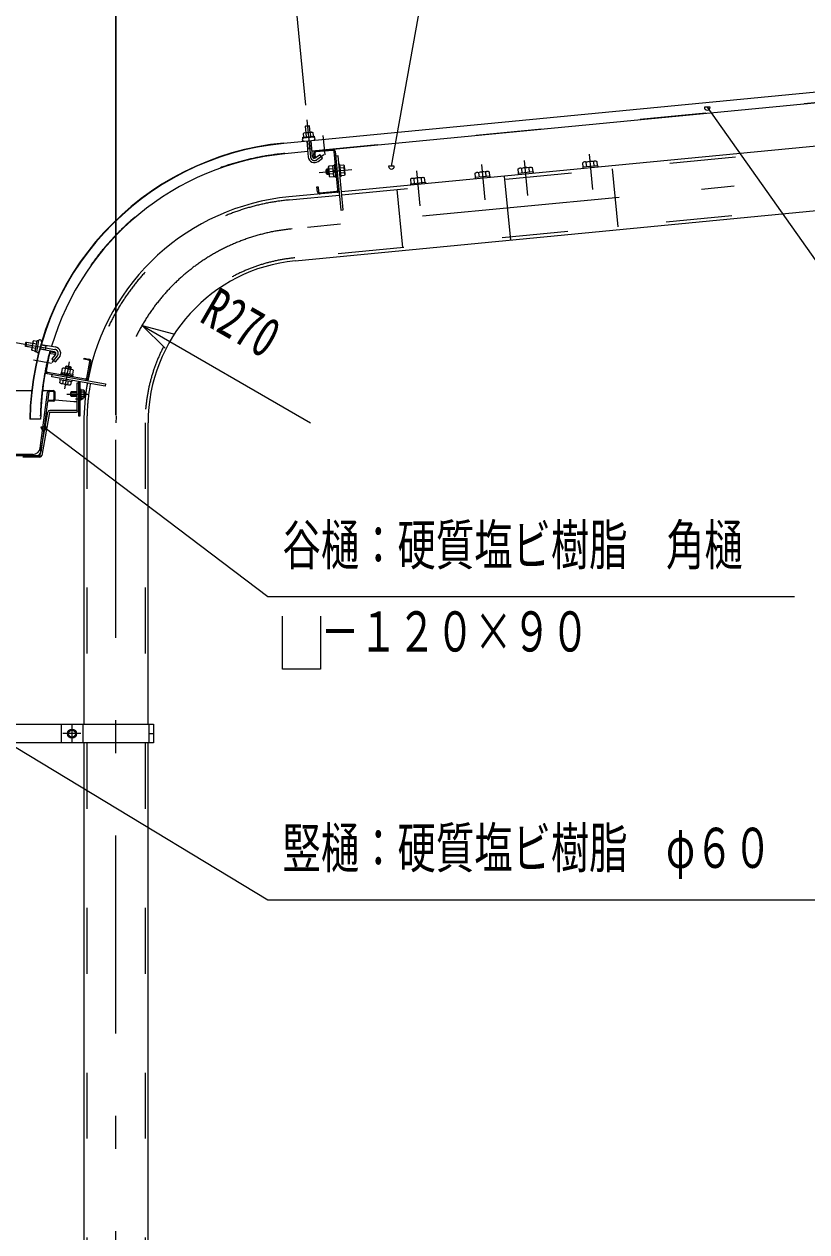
# Model space of a CAD drawing. Units: millimetres, scale not verified. Extents: x -32711 to 32716, y -14700 to 14700.
# Drawn here: x 22673 to 26472, y 5415 to 11276 of the extents above; entities that cross this region are included whole.
import ezdxf
from ezdxf.enums import TextEntityAlignment as Align

# ---------------------------------------------------------------- set-up
doc = ezdxf.new("R2010")
doc.units = ezdxf.units.MM
doc.header["$LTSCALE"] = 80
doc.linetypes.add('USER2', pattern=[10, 4, -6])
doc.linetypes.add('USER3', pattern=[24, 12, -5, 2, -5])
for name, color, linetype, lineweight in [('0-6_2-02BOLD', 7, 'Continuous', 18), ('0-7_2-12HIDDEN', 3, 'USER2', 18), ('0-8_2-22CENTER', 3, 'USER3', 18), ('0-9_2-42THIN', 4, 'Continuous', 18), ('0-A_2-52DIM', 3, 'Continuous', 18)]:
    doc.layers.add(name, color=color, linetype=linetype, lineweight=lineweight)
doc.styles.add('ＭＳ ゴシック', font='')
doc.styles.get('ＭＳ ゴシック').set_extended_font_data('MS Gothic')

msp = doc.modelspace()

# ---------------------------------------------------------------- linework, layer by layer
at = {"layer": '0-6_2-02BOLD'}
for p, q in [((23932.69, 10698.56), (29425.75, 11227.48)), ((29367.74, 11220.14), (23932.87, 10696.82)), ((24070.11, 10659.04), (26575.02, 10900.24)), ((24058.36, 10781.11), (24037.46, 10779.1)), ((24039.72, 10746.56), (24041.44, 10728.71)), ((24064.06, 10730.89), (24062.34, 10748.73)), ((24044.34, 10707.55), (24051.75, 10630.68)), ((24047.97, 10669.97), (24068.87, 10671.99)), ((24072.65, 10632.69), (24065.25, 10709.56)), ((26727.54, 10703.95), (24212.87, 10461.82)), ((24049.21, 10657.03), (23937.73, 10646.3)), ((23987.75, 10126.85), (29311.82, 10639.49)), ((24170.99, 10663.13), (24088.77, 10655.21)), ((24099.32, 10609.01), (24121.54, 10624.85)), ((24195.08, 10471.35), (24177.1, 10658.09)), ((24196.1, 10636.01), (24184.95, 10634.94)), ((25435.5, 10608.01), (25437.55, 10586.77)), ((25452.6, 10609.66), (25454.65, 10588.42)), ((24142.74, 10573.03), (24149.71, 10573.7)), ((24152.22, 10573.07), (24172.43, 10575.02)), ((24174.95, 10548.87), (24154.74, 10546.92)), ((24173.02, 10568.91), (24180.66, 10562.62)), ((24173.7, 10561.94), (24181.33, 10555.64)), ((24207.28, 10578.37), (24224.01, 10579.98)), ((24226.53, 10553.84), (24209.79, 10552.22)), ((24878.69, 10554.4), (24880.73, 10533.17)), ((24914.93, 10536.45), (24912.88, 10557.69)), ((25089.77, 10553.29), (25087.73, 10574.53)), ((25121.92, 10577.82), (25123.97, 10556.58)), ((25139.02, 10579.46), (25141.06, 10558.23)), ((25143.45, 10558.46), (25144.12, 10551.49)), ((25403.35, 10583.48), (25401.31, 10604.72)), ((25457.03, 10588.65), (25457.7, 10581.68)), ((24211.39, 10535.68), (24205.82, 10535.15)), ((24227.79, 10540.76), (24211.05, 10539.15)), ((24547.7, 10501.09), (24548.37, 10494.12)), ((24567.19, 10502.97), (24565.14, 10524.21)), ((24599.34, 10527.5), (24601.39, 10506.26)), ((24618.48, 10507.91), (24616.44, 10529.15)), ((25003.02, 10537.9), (25032.91, 10227.49)), ((24201.73, 10460.74), (23957.85, 10437.26)), ((24107.82, 10457.33), (24190.04, 10465.25)), ((22683.48, 9732.52), (22713.85, 9727.16)), ((22729.44, 9702.21), (22711.78, 9705.32)), ((22715.74, 9727.7), (22733.39, 9724.59)), ((22819.93, 9685.8), (22749.29, 9698.25)), ((22755.71, 9721.11), (22824.03, 9709.06)), ((22775.86, 9693.57), (22779.96, 9716.84)), ((22780.7, 9591.69), (22794.95, 9672.5)), ((22801.53, 9677.58), (22824.97, 9673.45)), ((22976.47, 9557.17), (22990.82, 9638.52)), ((22996.34, 9637.54), (22981.99, 9556.2)), ((22969.99, 9552.63), (22785.23, 9585.21)), ((22845.97, 9551.75), (22846.95, 9557.27)), ((22871.95, 9603.34), (22868.42, 9583.34)), ((22874.47, 9582.28), (22880.14, 9574.16)), ((22887.03, 9572.95), (22881.36, 9581.06)), ((22894.29, 9578.78), (22897.82, 9598.78)), ((22908.23, 9576.32), (22907.02, 9569.42)), ((22909.44, 9568.99), (22908.47, 9563.48)), ((22372.81, 9497.82), (22708.95, 9497.82)), ((22761.82, 9497.82), (22813.88, 9497.82)), ((22862.34, 9548.87), (22859.42, 9532.31)), ((22885.29, 9527.75), (22888.22, 9544.31)), ((22901.15, 9542.02), (22898.23, 9525.47)), ((22750.34, 9218.44), (22786.62, 9490.23)), ((22785.52, 9442.28), (22752.91, 9198)), ((22791.82, 9489.53), (22787.15, 9454.53)), ((22813.88, 9445.32), (22788.99, 9445.32)), ((22790.62, 9450.57), (22813.88, 9450.57)), ((22813.88, 9492.57), (22795.29, 9492.57)), ((22817.38, 9489.07), (22817.38, 9454.07)), ((22822.56, 9452.98), (22914.58, 9444.7)), ((22822.63, 9454.07), (22822.63, 9489.07)), ((22928.33, 9490.82), (22901.03, 9490.82)), ((22901.03, 9469.82), (22928.33, 9469.82)), ((22962.27, 9490.42), (22950.03, 9490.42)), ((22950.03, 9470.21), (22962.27, 9470.21)), ((22751.14, 9184.26), (22787.9, 9392.77)), ((22795.83, 9391.37), (22759.06, 9182.87)), ((22926.58, 9400.87), (22797.55, 9400.87)), ((22797.55, 9392.82), (22926.58, 9392.82)), ((22752.56, 9358.78), (22700.06, 9358.78)), ((22962.47, 9341.41), (22962.47, 7878.4)), ((23274.32, 7878.4), (23274.32, 9341.41)), ((22332.35, 9182.82), (22749.42, 9182.82)), ((22715.65, 9188.07), (22366.12, 9188.07)), ((22749.42, 9174.77), (22666.88, 9174.77)), ((22851.86, 7878.4), (22851.86, 7787.41)), ((22956.85, 7878.4), (22956.85, 7787.41)), ((23279.9, 7787.41), (23279.9, 7878.4)), ((23279.9, 7832.91), (23301.24, 7832.91)), ((22962.46, 7787.41), (22962.46, -532.1))]:
    msp.add_line(p, q, dxfattribs=at)
for points in [[(24080.63, 10732.49), (24081.16, 10726.92), (24025.42, 10721.54), (24024.88, 10727.12)], [(22726.56, 9685.82), (22736.28, 9740.97), (22741.79, 9739.99), (22732.07, 9684.85)], [(22901.03, 9469.82), (22901.03, 9490.82), (22897.53, 9487.32), (22897.53, 9473.32)], [(22887.29, 7822.81), (22887.29, 7843.01), (22904.78, 7853.12), (22922.3, 7843.01), (22922.3, 7822.81), (22904.78, 7812.69)]]:
    msp.add_lwpolyline(points, close=True, dxfattribs=at)
for points in [[(24030.13, 10727.63), (24028.41, 10745.47), (24031.27, 10747.51), (24070.46, 10751.29), (24073.66, 10749.83), (24075.39, 10731.98)], [(24061.32, 10750.41), (24058.36, 10781.11), (24056.45, 10782.69), (24039.03, 10781.01), (24037.46, 10779.1), (24040.42, 10748.4)], [(24083.73, 10649.1), (24086.01, 10625.41), (24080.44, 10624.87), (24078.15, 10648.56)], [(24121.54, 10624.85), (24109.35, 10641.94), (24087.13, 10626.11)], [(24182.68, 10658.63), (24210.12, 10373.65), (24221.26, 10374.72), (24196.1, 10636.01)], [(25386.26, 10581.84), (25384.21, 10603.07), (25389.36, 10606.74), (25446.85, 10612.28), (25452.6, 10609.66)], [(24152.39, 10545.83), (24145.43, 10545.16), (24139.69, 10549.88), (24138.01, 10567.3), (24142.74, 10573.03), (24145.43, 10545.16)], [(24171.18, 10588.1), (24150.95, 10586.15), (24148.93, 10581.71), (24153.16, 10537.81), (24155.99, 10533.85), (24176.21, 10535.79)], [(24183.28, 10535.44), (24176.31, 10534.77), (24171.08, 10589.12), (24178.05, 10589.79)], [(24183.39, 10592.76), (24177.81, 10592.23), (24183.51, 10533), (24189.09, 10533.53)], [(24211.39, 10535.68), (24205.68, 10594.91), (24200.11, 10594.38)], [(24206.02, 10591.45), (24222.76, 10593.06), (24225.58, 10589.09), (24229.81, 10545.19), (24227.79, 10540.76)], [(24863.64, 10531.51), (24861.59, 10552.76), (24866.74, 10556.43), (24924.23, 10561.96), (24929.98, 10559.34), (24932.03, 10538.1)], [(25143.45, 10558.46), (25070.29, 10551.41), (25070.96, 10544.44)], [(25072.67, 10551.64), (25070.63, 10572.88), (25075.78, 10576.55), (25133.26, 10582.09), (25139.02, 10579.46)], [(25457.03, 10588.65), (25383.87, 10581.6), (25384.54, 10574.63)], [(24547.7, 10501.09), (24620.87, 10508.14), (24621.53, 10501.17)], [(24616.44, 10529.15), (24610.68, 10531.77), (24553.19, 10526.23), (24548.04, 10522.56), (24550.09, 10501.32)], [(24935.09, 10531.36), (24934.42, 10538.33), (24861.26, 10531.28), (24861.92, 10524.32)], [(24096.13, 10461.83), (24093.86, 10485.51), (24099.43, 10486.05), (24101.72, 10462.37)], [(22710.2, 9706.48), (22679.83, 9711.84), (22678.41, 9713.87), (22681.45, 9731.1), (22683.48, 9732.52), (22679.83, 9711.84)], [(22735.37, 9735.79), (22717.71, 9738.9), (22715.45, 9736.21), (22708.61, 9697.43), (22709.81, 9694.13), (22727.47, 9691.01)], [(22824.96, 9673.45), (22825.94, 9678.97), (22802.5, 9683.1)], [(22824.59, 9672.98), (22807.04, 9652.08), (22825.15, 9636.89), (22842.7, 9657.79)], [(22899.09, 9601.04), (22900.31, 9607.92), (22872.73, 9612.78), (22871.53, 9605.89)], [(22872.73, 9612.78), (22878.82, 9617.05), (22896.05, 9614), (22900.31, 9607.92)], [(22986.28, 9645.01), (22962.84, 9649.14), (22963.82, 9654.65), (22987.25, 9650.52)], [(22784.26, 9579.69), (23067.53, 9529.75), (23065.59, 9518.71), (22807.32, 9564.25), (22809.26, 9575.28)], [(22909.44, 9568.99), (22850.84, 9579.33), (22849.86, 9573.81)], [(22853.25, 9578.9), (22854.47, 9585.8), (22908.23, 9576.32)], [(22855.49, 9585.62), (22859.01, 9605.63), (22863.59, 9607.29), (22907.02, 9599.63), (22910.76, 9596.5), (22907.22, 9576.5)], [(22845.97, 9551.75), (22904.58, 9541.42), (22905.55, 9546.94)], [(22898.23, 9525.47), (22893.64, 9523.8), (22850.23, 9531.46), (22846.48, 9534.59), (22849.41, 9551.15)], [(22936.38, 9532.82), (22928.33, 9532.82), (22928.33, 9402.62)], [(22936.38, 9541.49), (22936.38, 9375.32), (22944.43, 9375.32), (22944.43, 9540.08)], [(22944.43, 9458.44), (22950.03, 9458.44), (22950.03, 9502.19), (22944.43, 9502.19)], [(22950.03, 9500.53), (22962.27, 9500.53), (22964.03, 9497.47), (22964.03, 9463.17), (22962.27, 9460.11), (22950.03, 9460.11)], [(22059.65, 7878.4), (23301.24, 7878.4), (23301.24, 7787.41), (22059.65, 7787.41)], [(22962.45, -532.1), (23274.32, -532.1), (23274.32, 7787.41)]]:
    msp.add_lwpolyline(points, dxfattribs=at)
for radius in [21.88, 17.15]:
    msp.add_circle((22904.78, 7832.91), radius, dxfattribs=at)
for centre, radius, start, end in [((24034.86, 10737.75), 10.06, 61.11575, 121.11575), ((24054.48, 10711.96), 37.62, 77.91205, 113.08797), ((24068.8, 10741.02), 10.06, 69.88426, 129.88426), ((24078.35, 10719.61), 7, 275.5002, 95.5002), ((24063.37, 9341.41), 1363.42, 95.5, 179.26999), ((24063.37, 9341.41), 1361.67, 95.49997, 179.26906), ((24029.57, 10714.91), 7, 95.49939, 275.49939), ((24171.52, 10657.56), 11.2, 5.5027, 95.5027), ((24063.37, 9341.41), 1310.92, 95.5, 163.56755), ((24081.8, 10633.58), 30.18, 185.5, 305.5), ((24081.8, 10633.58), 9.19, 185.5, 305.5), ((24089.3, 10649.63), 11.2, 95.49878, 185.49857), ((24089.3, 10649.63), 5.6, 95.49878, 185.4908), ((24171.52, 10657.56), 5.6, 5.5027, 95.5027), ((25393.73, 10593.86), 13.24, 55.07169, 95.5), ((25422.73, 10561.5), 48.23, 74.6357, 116.3643), ((25445.02, 10598.8), 13.24, 95.5, 135.93115), ((24159.18, 10580.34), 10.07, 185.50095, 226.22777), ((24187.49, 10563.27), 36.61, 164.47554, 206.52635), ((24215.78, 10585.79), 10.07, 324.77412, 5.50095), ((24191.26, 10563.63), 36.61, 344.47554, 26.52635), ((24219.57, 10546.56), 10.07, 5.50095, 46.22777), ((24871.11, 10543.54), 13.24, 55.07169, 95.5), ((24900.11, 10511.19), 48.23, 74.6357, 116.3643), ((24922.4, 10548.48), 13.24, 95.5, 135.93115), ((25080.14, 10563.66), 13.24, 55.07169, 95.5), ((25109.14, 10531.31), 48.23, 74.6357, 116.3643), ((25131.43, 10568.61), 13.24, 95.5, 135.93115), ((24162.96, 10541.12), 10.07, 144.77412, 185.50095), ((24557.56, 10513.35), 13.24, 55.07169, 95.5), ((24586.56, 10481), 48.23, 74.6357, 116.3643), ((24608.85, 10518.29), 13.24, 95.5, 135.93115), ((24063.37, 9341.41), 1100.92, 95.49995, 169.34674), ((24107.29, 10462.9), 11.2, 185.49792, 275.50047), ((24107.29, 10462.9), 5.6, 185.4908, 275.50047), ((24189.51, 10470.82), 5.6, 275.51155, 5.5027), ((24189.51, 10470.82), 11.2, 275.51155, 5.5027), ((24063.37, 9341.41), 789.08, 95.49997, 180), ((22724.9, 9731.86), 10.06, 144.37675, 204.37675), ((22749.39, 9735.1), 8.33, 349.98529, 169.98529), ((22718.97, 9698.28), 10.06, 135.60825, 195.60825), ((22749.07, 9710.28), 37.62, 152.40454, 187.58046), ((22738.48, 9687.27), 5.89, 169.99226, 349.99226), ((24063.38, 9341.41), 1310.92, 164.60568, 179.24075), ((22800.55, 9672.07), 5.6, 79.99323, 165.32008), ((22800.55, 9672.07), 11.2, 79.99802, 104.65372), ((22818.57, 9678.04), 7.88, 319.99751, 79.99751), ((22818.57, 9678.04), 31.5, 319.99908, 80.00153), ((22985.31, 9639.49), 5.6, 349.99348, 79.99348), ((22985.31, 9639.49), 11.2, 349.99789, 79.99687), ((22786.2, 9590.72), 11.2, 199.62607, 259.99783), ((22786.2, 9590.72), 5.6, 169.99348, 259.99348), ((22864.16, 9596.97), 10.07, 39.27045, 79.99727), ((22878.95, 9567.41), 36.61, 58.97464, 101.02545), ((22902.96, 9590.13), 10.07, 79.99727, 120.72409), ((22970.96, 9558.15), 11.2, 259.99789, 349.98904), ((22970.96, 9558.15), 5.6, 259.99348, 349.98463), ((22795.29, 9489.07), 8.75, 90, 172.39801), ((22813.88, 9489.07), 8.75, 0, 90), ((22854.28, 9540.96), 10.07, 259.99727, 300.72409), ((22878.29, 9563.68), 36.61, 238.97464, 281.02545), ((22893.08, 9534.12), 10.07, 219.27045, 259.99727), ((22955.92, 9495.47), 8.11, 321.46858, 0), ((24063.38, 9341.41), 1100.92, 169.9299, 180), ((24063.35, 9341.27), 1100.93, 169.92992, 172.2469), ((22788.99, 9441.82), 3.5, 90, 172.39581), ((22790.62, 9454.07), 3.5, 172.39842, 270), ((22795.29, 9489.07), 3.5, 90, 172.39581), ((22813.88, 9489.07), 3.5, 0, 90), ((22813.88, 9454.07), 3.5, 270, 0), ((22813.88, 9454.07), 8.75, 270, 0), ((22920.48, 9496.88), 52.5, 263.55162, 278.60611), ((22920.48, 9496.88), 52.5, 297.14731, 315.54256), ((22934.25, 9480.32), 29.79, 340.1709, 19.83134), ((22955.93, 9465.16), 8.11, 0, 38.54625), ((22920.48, 9496.88), 52.5, 326.06525, 352.24725), ((22797.55, 9391.07), 9.8, 90, 169.99991), ((22797.55, 9391.07), 1.75, 90, 169.99976), ((22926.58, 9402.62), 1.75, 270, 0), ((22926.58, 9402.62), 9.8, 270, 0), ((22715.65, 9223.07), 35, 270, 352.39714), ((22735.57, 9200.32), 17.5, 270, 352.39687), ((22749.41, 9184.57), 1.75, 270, 349.99976), ((22749.41, 9184.57), 9.8, 270, 350.00003)]:
    msp.add_arc(centre, radius, start, end, dxfattribs=at)
at = {"layer": '0-7_2-12HIDDEN'}
for p, q in [((24069.95, 10660.79), (26574.86, 10901.98)), ((24214.29, 10447.18), (26728.95, 10689.32)), ((23937.56, 10648.04), (24049.04, 10658.77)), ((29293, 10652.44), (23986.34, 10141.48)), ((25527.01, 10573.58), (25554.09, 10292.43)), ((23959.26, 10422.63), (24203.14, 10446.11)), ((24481.84, 10472.95), (24508.92, 10191.8)), ((22977.17, 9341.41), (22977.17, 7878.4)), ((23259.62, 9341.41), (23259.62, 7878.4)), ((22977.16, 7787.41), (22977.16, -532.1)), ((23259.61, 7787.41), (23259.61, -532.1))]:
    msp.add_line(p, q, dxfattribs=at)
for centre, radius, start, end in [((24063.37, 9341.41), 1312.67, 95.5, 163.57619), ((24063.37, 9341.41), 1086.22, 95.49997, 169.33789), ((24063.37, 9341.41), 803.77, 95.49997, 180), ((24063.38, 9341.41), 1312.67, 164.6129, 179.24178), ((24063.38, 9341.41), 1086.22, 169.92896, 180)]:
    msp.add_arc(centre, radius, start, end, dxfattribs=at)
at = {"layer": '0-8_2-22CENTER'}
for p, q in [((29383.97, 10803.08), (23972.8, 10282.06)), ((24044.84, 10812.01), (24062.2, 10631.69)), ((24122.64, 10734.42), (24131.56, 10641.75)), ((24126.7, 10641.43), (24093.23, 10617.56)), ((25117.61, 10443.44), (25101.16, 10614.16)), ((25414.75, 10644.36), (25431.19, 10473.64)), ((24104.02, 10555.23), (24262.54, 10570.5)), ((24595.02, 10393.13), (24578.58, 10563.84)), ((24892.13, 10594.03), (24908.57, 10423.32)), ((22623.06, 9732.5), (22821.98, 9697.43)), ((22804.94, 9629.36), (22717.71, 9644.74)), ((22833.64, 9665.39), (22807.22, 9633.89)), ((22891.13, 9636.47), (22868.14, 9506.06)), ((22880.03, 9480.32), (22981.53, 9480.32)), ((22958.43, 9455.82), (22922.38, 9455.82)), ((23118.38, -1302.1), (23118.38, 9341.41)), ((22904.78, 7876.65), (22904.78, 7789.16)), ((22948.54, 7832.91), (22861.03, 7832.91))]:
    msp.add_line(p, q, dxfattribs=at)
for centre, radius, start, end in [((24081.8, 10633.58), 19.69, 185.5, 305.5), ((24063.37, 9341.41), 945, 95.49997, 180), ((22818.57, 9678.04), 19.69, 320.00002, 79.99762)]:
    msp.add_arc(centre, radius, start, end, dxfattribs=at)
at = {"layer": '0-9_2-42THIN'}
for p, q in [((24042.15, 10748.56), (24039.03, 10781.01)), ((24056.45, 10782.69), (24059.57, 10750.24)), ((24046.09, 10707.71), (24049.71, 10670.14)), ((24049.71, 10670.14), (24048.59, 10663.47)), ((24067.13, 10671.82), (24063.51, 10709.39)), ((24069.5, 10665.49), (24067.13, 10671.82)), ((24150.04, 10570.21), (24139.59, 10569.2)), ((24141.61, 10548.3), (24152.05, 10549.31)), ((22713.55, 9725.43), (22681.45, 9731.1)), ((22678.41, 9713.86), (22710.51, 9708.2)), ((22755.12, 9719.05), (22779.59, 9714.74)), ((22779.59, 9714.73), (22787.79, 9715.45)), ((22876.8, 9615.63), (22874.96, 9605.28)), ((22895.65, 9601.64), (22897.47, 9611.98)), ((22898.23, 9488.02), (22928.33, 9488.02)), ((22928.33, 9472.62), (22898.24, 9472.62))]:
    msp.add_line(p, q, dxfattribs=at)
msp.add_lwpolyline([(22783.69, 9692.19), (22776.23, 9695.67), (22749.86, 9700.32)], dxfattribs=at)
at = {"layer": '0-A_2-52DIM'}
for p, q in [((23118.38, 12365.45), (23118.38, 9377.93)), ((23118.38, 9377.93), (23118.38, 12365.45)), ((23988.16, 11400.62), (24038.13, 10881.69)), ((26002.48, 10872.44), (25974.48, 10872.44)), ((24469.29, 10586.06), (24441.29, 10586.06)), ((23244.98, 9813.91), (23397.11, 9773.14)), ((22781.69, 9320.38), (22753.69, 9320.38))]:
    msp.add_line(p, q, dxfattribs=at)
for points in [[(24455.29, 10586.06), (24990.89, 13565.9), (27580.89, 13565.9)], [(25988.48, 10872.44), (26950.87, 9512.9), (30590.87, 9512.9)], [(23356.35, 9702.54), (23244.98, 9813.91), (24063.37, 9341.41)], [(26411.25, 8496.09), (23856.24, 8496.09), (22767.69, 9320.38)], [(24110.54, 8403.61), (24110.54, 8146.09), (23926.24, 8146.09), (23926.24, 8403.61)], [(22024.84, 8133), (23856.24, 7026.09), (26656.24, 7026.09)]]:
    msp.add_lwpolyline(points, dxfattribs=at)
for centre in [(25988.48, 10872.44), (24455.29, 10586.06), (22767.69, 9320.38)]:
    msp.add_arc(centre, 14, 180, 0, dxfattribs=at)

# ---------------------------------------------------------------- texts
at = {"layer": '0-A_2-52DIM', "color": 7, "style": 'ＭＳ ゴシック', "width": 0.7}
msp.add_text('R270', height=195, rotation=330, dxfattribs=at).set_placement((23487.27, 9785.56), align=Align.BOTTOM_LEFT)
for s, p in [('谷樋：硬質塩ビ樹脂\u3000角樋', (23926.24, 8592.7)), ('\u3000－１２０×９０', (23926.24, 8172.69)), ('竪樋：硬質塩ビ樹脂\u3000φ６０', (23926.24, 7122.69))]:
    msp.add_text(s, height=195, dxfattribs=at).set_placement(p, align=Align.BOTTOM_LEFT)

doc.saveas('drawing.dxf')
